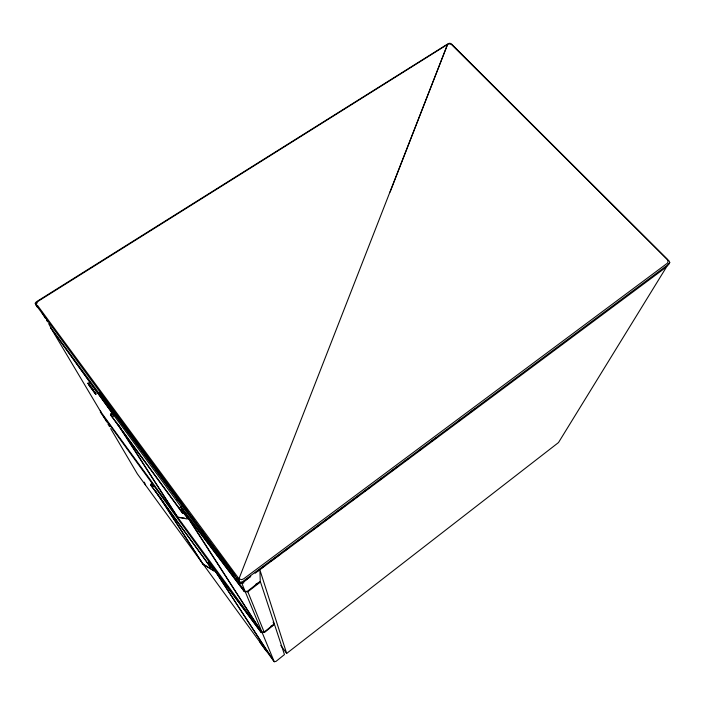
<?xml version="1.0" encoding="UTF-8"?>
<svg xmlns="http://www.w3.org/2000/svg" width="705" height="705" viewBox="0 0 705 705"><rect width="100%" height="100%" fill="white"/><g stroke="black" fill="none" stroke-linecap="round" stroke-linejoin="round"><path stroke-width="1.06" d="M250.663 576.311L243.066 582.524L240.978 583.432L238.775 580.673L238.96 578.796L447.56 44.415L449.147 43.851L451.367 44.406L667.071 259.343L668.058 260.903L667.626 263.018L243.727 578.779L241.665 579.677L238.96 578.796L37.4 305.291M189.107 519.162L184.939 512.676L182.71 513.416L111.082 415.712L110.57 414.831L111.98 413.297L111.549 412.645L110.57 414.831L112.069 416.637L113.954 415.518L50.848 327.992L100.894 412.02L177.59 517.17L187.292 518.995L187.697 518.157L180.771 506.516L113.954 415.518L50.848 327.992L245.199 591.592L274.245 661.739L275.981 661.405L284.459 654.575L274.474 624.357L270.667 626.331M274.245 661.739L212.531 566.829L210.689 567.384L152.069 486.697L151.108 485.313L151.54 483.242L153.144 486.124M110.949 415.051L111.549 412.645L111.892 413.35M95.624 394.236L96.039 393.672L95.739 394.342L90.319 387.16L90.566 386.296M390.076 192.068L447.56 44.415L37.823 301.449L35.84 304.754L238.775 580.673M36.73 303.265L35.84 304.754L35.25 303.265L36.308 301.837L448.389 43.551L449.94 43.261L451.385 43.886L669.124 261L669.75 262.516L669.089 263.882L242.45 581.74L240.467 582.215M669.75 262.516L666.965 266.56M184.578 512.288L182.71 513.416L179.475 508.569L180.771 506.516L244.45 591.618L247.843 591.777L260.471 581.951L274.342 623.951L264.128 632.068L262.375 632.332L261.15 631.257L177.59 517.17L116.351 422.251M208.151 563.63L209.209 561.964L100.277 412.02M151.795 483.604L150.711 484.996L151.046 485.569L210.689 567.384L212.196 566.432M90.319 387.16L88.9 385.036L89.359 384.454L87.905 383.212L88.812 383.282L88.548 383.917L95.739 394.342M210.513 563.815L209.297 565.243L211.156 564.855L273.505 660.744L137.36 473.901L110.667 428.57M182.674 508.472L180.885 510.552L183.15 510.05L182.198 512.394L184.939 512.676M274.474 624.357L264.428 632.508L262.375 632.332M280.81 645.454L286.653 653.412L558.492 442.564L666.551 266.913L255.087 573.288M257.722 571.041L264.772 565.78M270.949 561.171L278.889 555.24M284.177 551.292L289.473 547.344M298.294 540.753L303.582 536.805M311.522 530.883L320.343 524.3M324.749 521.004L330.927 516.395M337.986 511.125L345.045 505.864M351.213 501.255L359.153 495.324M364.441 491.376L369.737 487.428M377.677 481.497L383.846 476.888M390.905 471.627L397.964 466.358M405.023 461.088L408.548 458.453M418.25 451.218L422.656 447.922M431.478 441.339L435.893 438.043M445.595 430.808L447.358 429.486M457.942 421.59L461.467 418.955M471.169 411.711L474.694 409.076M484.397 401.832L486.168 400.519M244.485 580.92L250.672 576.47M100.339 410.521L101.167 412.592M95.783 393.099L95.237 393.425L94.831 391.583L94.065 391.601L93.421 389.486L92.461 389.248L91.791 387.16L90.293 386.261L89.905 384.613L87.905 383.212L88.715 383.344L88.019 383.59L88.9 385.036M152.069 486.697L153.637 485.815L151.54 483.242L150.711 484.996L151.108 485.313M255.58 584.357L260.471 581.951M240.158 582.4L241.877 583.352L243.842 582.876M155.32 490.715L202.952 564.115L213.968 571.041L214.399 570.548L212.531 566.829L210.337 566.67L211.156 564.855L209.209 561.964L209.773 563.674L261.361 632.685L209.209 561.964M184.613 518.149L177.59 517.17L122.661 431.293M267.706 652.09L265.82 650.486L260.462 643.119L259.511 640.819M239.356 582.048L240.978 583.432M99.484 392.553L102.507 395.54L172.875 491.226L173.448 493.042L235.576 576.267M102.771 398.351L106.191 402.053L178.109 499.924L175.633 495.492M187.627 518.563L183.238 512.561M182.674 504.507L173.536 492.108L175.184 494.725M183.979 506.269L188.552 512.473M191.822 516.897L194.43 520.44M201.621 530.169L202.925 531.94M216.638 550.534L217.951 552.297M219.255 554.068L225.785 562.925M227.089 564.696L233.619 573.544M179.475 508.569L112.069 416.637M273.055 622.189L274.342 623.951M210.883 566.045L214.276 570.759L202.952 564.115L159.33 496.285M100.753 393.698L100.048 392.711A21.696 1.207 67.2 0 1 102.551 397.118L104.375 400.087M184.313 512.262L261.15 631.257L190.297 521.013M119.119 425.75L120.89 428.517M41.551 311.91L45.384 318.228M46.486 320.026L47.579 321.832M48.671 323.639L51.148 328.248M102.287 414.478L106.755 421.995M107.874 423.872L109.548 426.692M35.25 303.265L37.48 307.495M112.465 414.196L113.434 415.985M176.876 498.743L177.766 500.418M247.843 591.777L264.128 632.068M241.877 583.352L245.199 591.592L247.578 591.142L260.251 581.29L259.916 569.992L286.653 653.412M243.86 590.12L244.45 591.618L181.405 508.516L180.771 506.516M144.358 482.176L145.441 484.917M239.497 581.519L236.889 578.012L239.506 581.51"/></g></svg>
